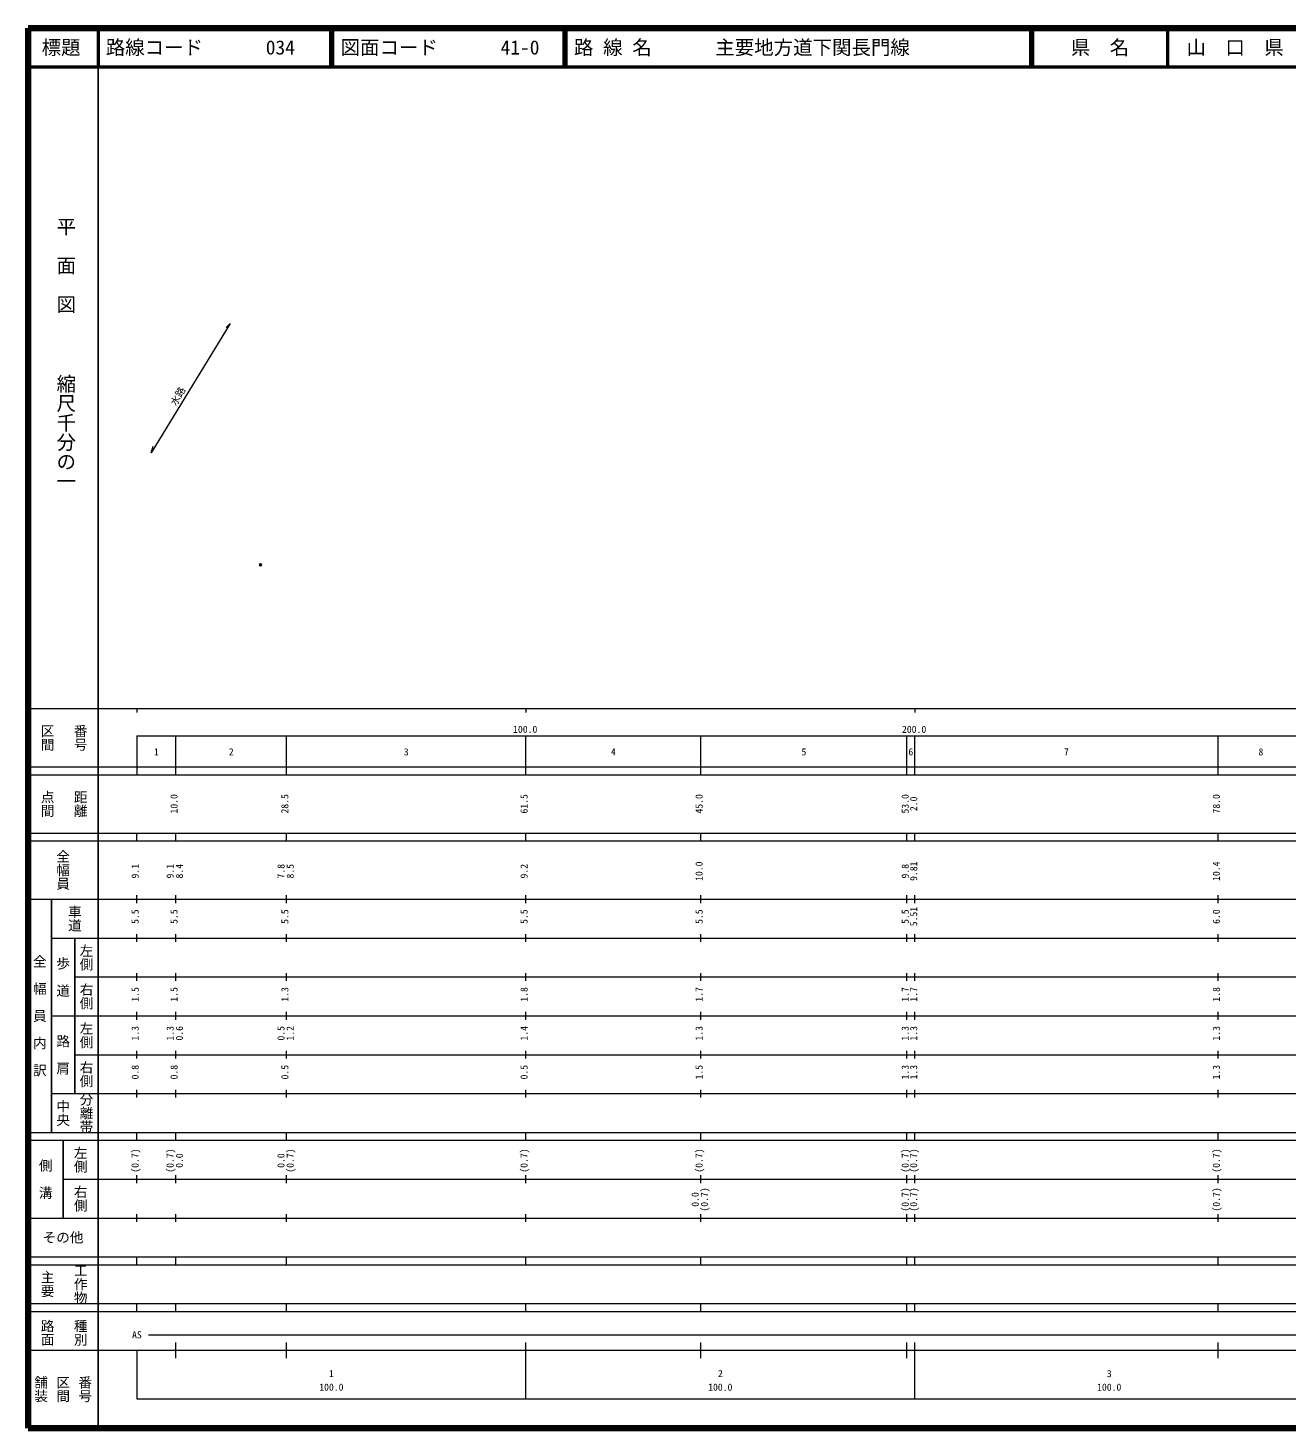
# Model space of a CAD drawing. Units: millimetres, scale not verified. Extents: x 40000 to 680000, y 20000 to 380000.
# Drawn here: x 40000 to 363711, y 20000 to 380000 of the extents above; entities that cross this region are included whole.
import ezdxf
from ezdxf.enums import TextEntityAlignment as Align

# ---------------------------------------------------------------- set-up
doc = ezdxf.new("R2010")
doc.units = ezdxf.units.MM
doc.header["$LTSCALE"] = 1000
doc.header["$PDMODE"] = 32
doc.header["$PDSIZE"] = 500
doc.layers.add('M-OTRS', color=6, linetype='Continuous')
for name, color, linetype, lineweight in [('M-STR-HTXT', 7, 'Continuous', 13), ('M-TTL', 2, 'Continuous', 140), ('M-TTL-BAND', 7, 'Continuous', 13), ('M-TTL-LINE', 7, 'Continuous', 50), ('M-TTL-TXT', 7, 'Continuous', 13)]:
    doc.layers.add(name, color=color, linetype=linetype, lineweight=lineweight)
doc.styles.add('@ＭＳ ゴシック', font='')
doc.styles.add('ＭＳ ゴシック', font='')
doc.styles.get('@ＭＳ ゴシック').set_extended_font_data('@MS Gothic')
doc.styles.get('ＭＳ ゴシック').set_extended_font_data('MS Gothic')

msp = doc.modelspace()

# ---------------------------------------------------------------- linework, layer by layer
at = {"layer": 'M-OTRS'}
msp.add_point((99787, 241960), dxfattribs=at)
at = {"layer": 'M-STR-HTXT'}
for p, q in [((91961, 303976), (71693, 270766)), ((91961, 303976), (90934, 303017)), ((71693, 270766), (72173, 272478))]:
    msp.add_line(p, q, dxfattribs=at)
at = {"layer": 'M-TTL'}
for p, q in [((40000, 380000), (40000, 20000)), ((680000, 380000), (40000, 380000)), ((40000, 20000), (680000, 20000))]:
    msp.add_line(p, q, dxfattribs=at)
at = {"layer": 'M-TTL-BAND', "lineweight": 25}
for p, q in [((58000, 370000), (58000, 20000)), ((46000, 96000), (46000, 156000)), ((52000, 146000), (52000, 106000)), ((49000, 94000), (49000, 74000))]:
    msp.add_line(p, q, dxfattribs=at)
at = {"layer": 'M-TTL-BAND'}
for p, q in [((40000, 205000), (579000, 205000)), ((68000, 205000), (68000, 204000)), ((168000, 205000), (168000, 204000)), ((268000, 205000), (268000, 204000)), ((68000, 198000), (579000, 198000)), ((68000, 198000), (68000, 188000)), ((78000, 188000), (78000, 198000)), ((106500, 188000), (106500, 198000)), ((168000, 188000), (168000, 198000)), ((213000, 188000), (213000, 198000)), ((266000, 188000), (266000, 198000)), ((268000, 188000), (268000, 198000)), ((346000, 188000), (346000, 198000)), ((40000, 190000), (579000, 190000)), ((40000, 188000), (579000, 188000)), ((40000, 173000), (579000, 173000)), ((68000, 171000), (68000, 173000)), ((78000, 171000), (78000, 173000)), ((106500, 171000), (106500, 173000)), ((168000, 171000), (168000, 173000)), ((213000, 171000), (213000, 173000)), ((266000, 171000), (266000, 173000)), ((268000, 171000), (268000, 173000)), ((346000, 171000), (346000, 173000)), ((40000, 171000), (579000, 171000)), ((40000, 156000), (579000, 156000)), ((68000, 155000), (68000, 157000)), ((78000, 155000), (78000, 157000)), ((106500, 155000), (106500, 157000)), ((168000, 155000), (168000, 157000)), ((213000, 155000), (213000, 157000)), ((266000, 155000), (266000, 157000)), ((268000, 155000), (268000, 157000)), ((346000, 155000), (346000, 157000)), ((46000, 146000), (579000, 146000)), ((68000, 145000), (68000, 147000)), ((78000, 145000), (78000, 147000)), ((106500, 145000), (106500, 147000)), ((168000, 145000), (168000, 147000)), ((213000, 145000), (213000, 147000)), ((266000, 145000), (266000, 147000)), ((268000, 145000), (268000, 147000)), ((346000, 145000), (346000, 147000)), ((68000, 135000), (68000, 137000)), ((78000, 135000), (78000, 137000)), ((106500, 135000), (106500, 137000)), ((168000, 135000), (168000, 137000)), ((213000, 135000), (213000, 137000)), ((266000, 135000), (266000, 137000)), ((268000, 135000), (268000, 137000)), ((346000, 135000), (346000, 137000)), ((52000, 136000), (579000, 136000)), ((46000, 126000), (579000, 126000)), ((68000, 125000), (68000, 127000)), ((78000, 125000), (78000, 127000)), ((106500, 125000), (106500, 127000)), ((168000, 125000), (168000, 127000)), ((213000, 125000), (213000, 127000)), ((266000, 125000), (266000, 127000)), ((268000, 125000), (268000, 127000)), ((346000, 125000), (346000, 127000)), ((52000, 116000), (579000, 116000)), ((68000, 115000), (68000, 117000)), ((78000, 115000), (78000, 117000)), ((106500, 115000), (106500, 117000)), ((168000, 115000), (168000, 117000)), ((213000, 115000), (213000, 117000)), ((266000, 115000), (266000, 117000)), ((268000, 115000), (268000, 117000)), ((346000, 115000), (346000, 117000)), ((46000, 106000), (579000, 106000)), ((68000, 105000), (68000, 107000)), ((78000, 105000), (78000, 107000)), ((106500, 105000), (106500, 107000)), ((168000, 105000), (168000, 107000)), ((213000, 105000), (213000, 107000)), ((266000, 105000), (266000, 107000)), ((268000, 105000), (268000, 107000)), ((346000, 105000), (346000, 107000)), ((40000, 96000), (579000, 96000)), ((40000, 94000), (579000, 94000)), ((68000, 94000), (68000, 96000)), ((78000, 94000), (78000, 96000)), ((106500, 94000), (106500, 96000)), ((168000, 94000), (168000, 96000)), ((213000, 94000), (213000, 96000)), ((266000, 94000), (266000, 96000)), ((268000, 94000), (268000, 96000)), ((346000, 94000), (346000, 96000)), ((49000, 84000), (579000, 84000)), ((68000, 83000), (68000, 85000)), ((78000, 83000), (78000, 85000)), ((106500, 83000), (106500, 85000)), ((168000, 83000), (168000, 85000)), ((213000, 83000), (213000, 85000)), ((266000, 83000), (266000, 85000)), ((268000, 83000), (268000, 85000)), ((346000, 83000), (346000, 85000)), ((40000, 74000), (579000, 74000)), ((68000, 73000), (68000, 75000)), ((78000, 73000), (78000, 75000)), ((106500, 73000), (106500, 75000)), ((168000, 73000), (168000, 75000)), ((213000, 73000), (213000, 75000)), ((266000, 73000), (266000, 75000)), ((268000, 73000), (268000, 75000)), ((346000, 73000), (346000, 75000)), ((40000, 64000), (579000, 64000)), ((40000, 62000), (579000, 62000)), ((68000, 62000), (68000, 64000)), ((78000, 62000), (78000, 64000)), ((106500, 62000), (106500, 64000)), ((168000, 62000), (168000, 64000)), ((213000, 62000), (213000, 64000)), ((266000, 62000), (266000, 64000)), ((268000, 62000), (268000, 64000)), ((346000, 62000), (346000, 64000)), ((40000, 52000), (579000, 52000)), ((68000, 50000), (68000, 52000)), ((78000, 50000), (78000, 52000)), ((106500, 50000), (106500, 52000)), ((168000, 50000), (168000, 52000)), ((213000, 50000), (213000, 52000)), ((266000, 50000), (266000, 52000)), ((268000, 50000), (268000, 52000)), ((346000, 50000), (346000, 52000)), ((40000, 50000), (579000, 50000)), ((71000, 44000), (565000, 44000)), ((40000, 40000), (579000, 40000)), ((68000, 40000), (68000, 27500)), ((78000, 38000), (78000, 42000)), ((106500, 38000), (106500, 42000)), ((168000, 27500), (168000, 42000)), ((213000, 38000), (213000, 42000)), ((266000, 38000), (266000, 42000)), ((268000, 27500), (268000, 42000)), ((346000, 38000), (346000, 42000)), ((68000, 27500), (579000, 27500))]:
    msp.add_line(p, q, dxfattribs=at)
at = {"layer": 'M-TTL-LINE'}
for p, q in [((58000, 380000), (58000, 370000)), ((117750, 380000), (117750, 370000)), ((118250, 380000), (118250, 370000)), ((177750, 380000), (177750, 370000)), ((178250, 380000), (178250, 370000)), ((297750, 380000), (297750, 370000)), ((298250, 380000), (298250, 370000)), ((333000, 380000), (333000, 370000)), ((40000, 370000), (680000, 370000))]:
    msp.add_line(p, q, dxfattribs=at)

# ---------------------------------------------------------------- texts
at = {"layer": 'M-STR-HTXT', "style": 'ＭＳ ゴシック'}
msp.add_text('水路', height=1833, rotation=59.825, dxfattribs=at).set_placement((79805, 284584), align=Align.BOTTOM_CENTER)
at = {"layer": 'M-TTL-BAND', "style": '@ＭＳ ゴシック'}
for s, p in [('平  面  図', (49777, 306475)), ('縮尺千分の一', (49777, 261030))]:
    msp.add_text(s, height=3666, rotation=270, dxfattribs=at).set_placement(p, align=Align.MIDDLE_RIGHT)
for s, p in [('区間', (45000, 197500)), ('番号', (53500, 197500)), ('点間', (45000, 180500)), ('距離', (53500, 180500)), ('全幅員', (49000, 163500)), ('車道', (52000, 151000)), ('左側', (55000, 141000)), ('全\u3000幅\u3000員\u3000内\u3000訳', (43000, 126000)), ('歩\u3000道', (49000, 136000)), ('右側', (55000, 131000)), ('左側', (55000, 121000)), ('路\u3000肩', (49000, 116000)), ('右側', (55000, 111000)), ('分離帯', (55000, 101000)), ('中央', (49000, 101000)), ('左側', (53500, 89000)), ('側\u3000溝', (44500, 84000)), ('右側', (53500, 79000)), ('工作物', (53500, 57000)), ('主要', (45000, 57000)), ('路面', (45000, 44500)), ('種別', (53500, 44500)), ('舗装', (43333, 30000)), ('区間', (49000, 30000)), ('番号', (54667, 30000))]:
    msp.add_text(s, height=2566, rotation=270, dxfattribs=at).set_placement(p, align=Align.MIDDLE_CENTER)
at = {"layer": 'M-TTL-BAND', "style": 'ＭＳ ゴシック'}
for s, p in [('100.0', (167844, 198195)), ('200.0', (267844, 198195)), ('1', (73000, 192405)), ('2', (92250, 192405)), ('3', (137250, 192405)), ('4', (190500, 192405)), ('5', (239500, 192405)), ('6', (267000, 192405)), ('7', (307000, 192405)), ('8', (357000, 192405)), ('AS', (68000, 42500)), ('1', (118000, 32523)), ('2', (218000, 32523)), ('3', (318000, 32523)), ('100.0', (118000, 29033)), ('100.0', (218000, 29033)), ('100.0', (318000, 29033))]:
    msp.add_text(s, height=1833, dxfattribs=at).set_placement(p, align=Align.BOTTOM_CENTER)
for s, p in [('10.0', (79000, 180500)), ('28.5', (107500, 180500)), ('61.5', (169000, 180500)), ('45.0', (214000, 180500)), ('53.0', (267000, 180500)), ('2.0', (269177, 180500)), ('78.0', (347000, 180500)), ('9.1', (69000, 163174)), ('9.1', (78000, 163174)), ('8.4', (80370, 163174)), ('7.8', (106500, 163174)), ('8.5', (108870, 163174)), ('9.2', (169000, 163174)), ('10.0', (214000, 163174)), ('9.8', (267000, 163174)), ('9.81', (269177, 163174)), ('10.4', (347000, 163174)), ('5.5', (69000, 151500)), ('5.5', (79000, 151500)), ('5.5', (107500, 151500)), ('5.5', (169000, 151500)), ('5.5', (214000, 151500)), ('5.5', (267000, 151500)), ('5.51', (269177, 151500)), ('6.0', (347000, 151500)), ('1.5', (69000, 131500)), ('1.5', (79000, 131500)), ('1.3', (107500, 131500)), ('1.8', (169000, 131500)), ('1.7', (214000, 131500)), ('1.7', (267000, 131500)), ('1.7', (269177, 131500)), ('1.8', (347000, 131500)), ('1.3', (69000, 121500)), ('1.3', (78000, 121500)), ('0.6', (80370, 121500)), ('0.5', (106500, 121500)), ('1.2', (108870, 121500)), ('1.4', (169000, 121500)), ('1.3', (214000, 121500)), ('1.3', (267000, 121500)), ('1.3', (269177, 121500)), ('1.3', (347000, 121500)), ('0.8', (69000, 111500)), ('0.8', (79000, 111500)), ('0.5', (107500, 111500)), ('0.5', (169000, 111500)), ('1.5', (214000, 111500)), ('1.3', (267000, 111500)), ('1.3', (269177, 111500)), ('1.3', (347000, 111500)), ('(0.7)', (69000, 88764)), ('(0.7)', (78000, 88764)), ('0.0', (80370, 88764)), ('0.0', (106500, 88764)), ('(0.7)', (108870, 88764)), ('(0.7)', (169000, 88764)), ('(0.7)', (214000, 88764)), ('(0.7)', (267000, 88764)), ('(0.7)', (269177, 88764)), ('(0.7)', (347000, 88764)), ('0.0', (213000, 78764)), ('(0.7)', (215370, 78764)), ('(0.7)', (267000, 78764)), ('(0.7)', (269177, 78764)), ('(0.7)', (347000, 78764))]:
    msp.add_text(s, height=1833, rotation=90, dxfattribs=at).set_placement(p, align=Align.BOTTOM_CENTER)
msp.add_text('その他', height=2566, dxfattribs=at).set_placement((49000, 69000), align=Align.MIDDLE_CENTER)
at = {"layer": 'M-TTL-TXT', "style": 'ＭＳ ゴシック'}
for s, p in [('標題', (48500, 375000)), ('県\u3000名', (315625, 375000)), ('山\u3000口\u3000県', (350375, 375000))]:
    msp.add_text(s, height=3666, dxfattribs=at).set_placement(p, align=Align.MIDDLE_CENTER)
for s, p in [('路線コード', (60000, 375000)), ('034', (101142, 375000)), ('図面コード', (120380, 375000)), ('41-0', (161521, 375000)), ('路 線 名', (180380, 375000)), ('主要地方道下関長門線', (216734, 375000))]:
    msp.add_text(s, height=3666, dxfattribs=at).set_placement(p, align=Align.MIDDLE_LEFT)

doc.saveas('drawing.dxf')
